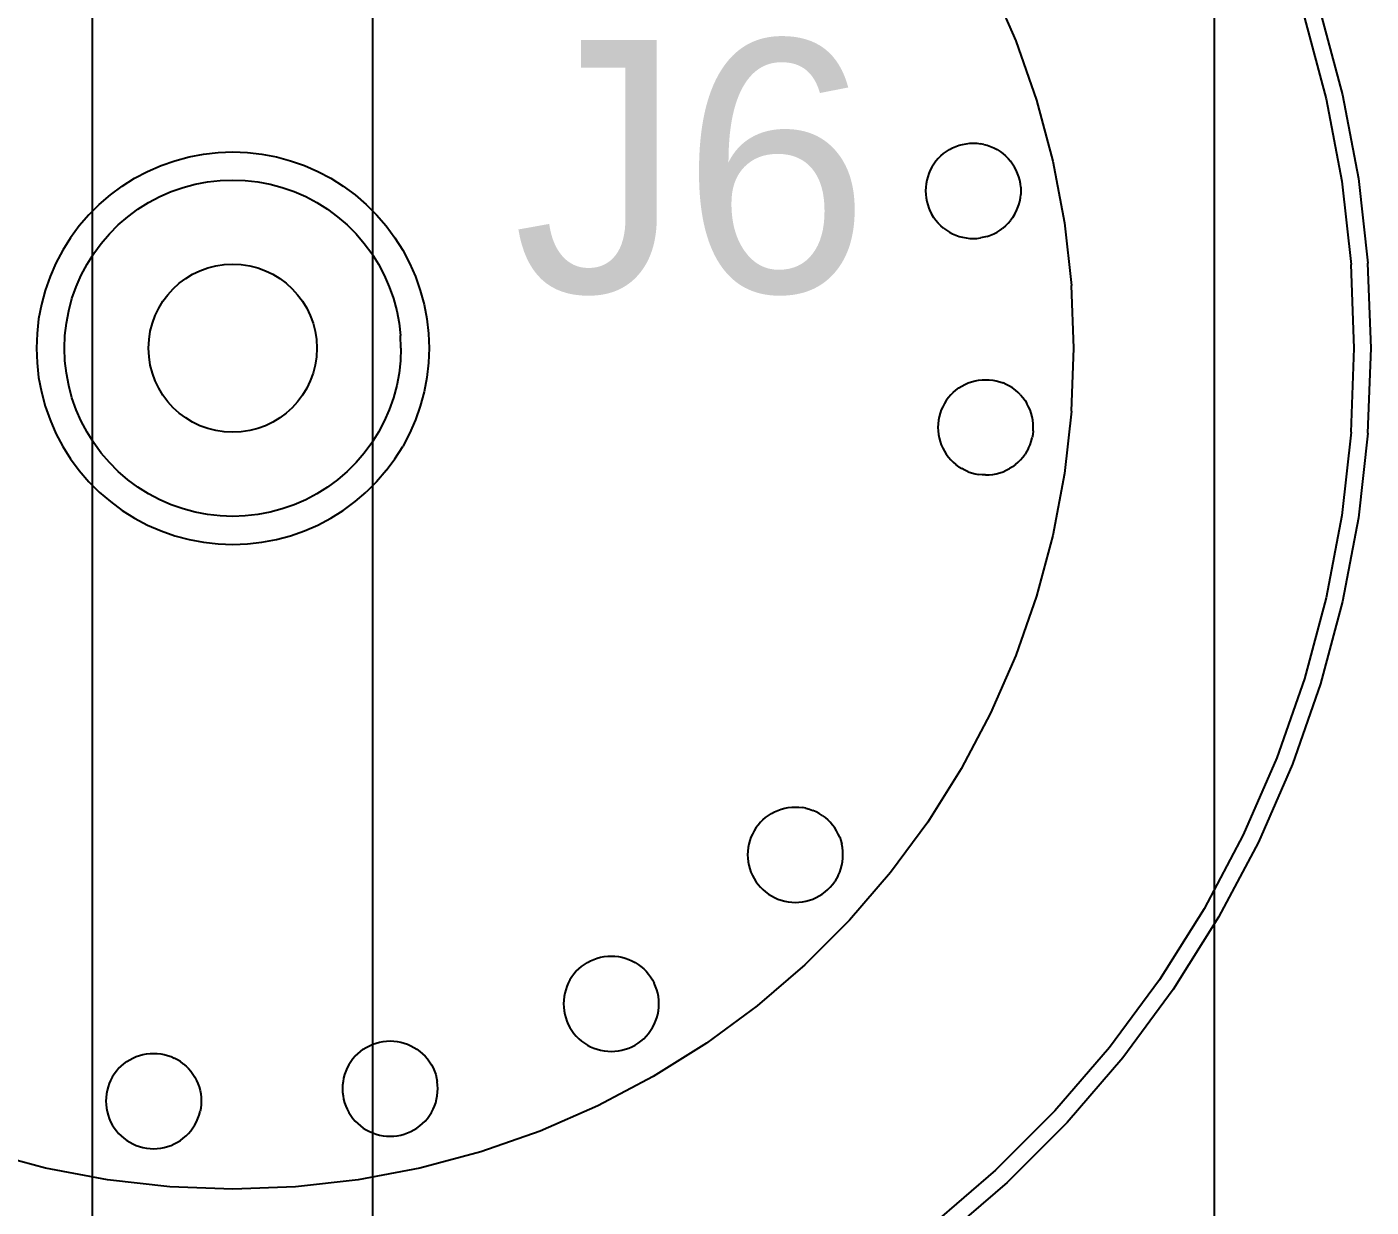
# Model space of a CAD drawing. Header units: millimetres. Extents: x -180 to 1414, y -663 to 972.
# Drawn here: x -7.34 to 40.6, y 574.36 to 616.46 of the extents above; entities that cross this region are included whole.
import ezdxf

# ---------------------------------------------------------------- set-up
doc = ezdxf.new("R2010")
doc.units = ezdxf.units.MM
doc.layers.add('AXIS_CENTRES', color=4, linetype='Continuous')
doc.layers.add('FRONT', color=8, linetype='Continuous')

msp = doc.modelspace()

# ---------------------------------------------------------------- linework, layer by layer
at = {"layer": 'AXIS_CENTRES'}
msp.add_circle((0, 605), 3, dxfattribs=at)
at = {"layer": 'FRONT'}
for p, q in [((-5, 560.3), (-5, 642)), ((5, 560.3), (5, 642)), ((35, 642), (35, 560.3)), ((27.029, 618.017), (27.926, 615.96)), ((38.223, 616.79), (38.997, 613.901)), ((38.223, 616.79), (38.997, 613.901)), ((38.796, 616.967), (39.582, 614.034)), ((27.926, 615.96), (28.667, 613.843)), ((28.667, 613.843), (29.248, 611.676)), ((38.997, 613.901), (39.553, 610.962)), ((38.997, 613.901), (39.553, 610.962)), ((39.582, 614.034), (40.147, 611.051)), ((25.789, 612.196), (25.909, 612.238)), ((25.909, 612.238), (26.032, 612.271)), ((26.032, 612.271), (26.157, 612.295)), ((26.157, 612.295), (26.283, 612.309)), ((26.283, 612.309), (26.41, 612.314)), ((26.41, 612.314), (26.537, 612.309)), ((26.537, 612.309), (26.663, 612.295)), ((26.788, 612.271), (26.663, 612.295)), ((26.788, 612.271), (26.911, 612.238)), ((26.911, 612.238), (27.031, 612.196)), ((-2.063, 611.689), (-1.558, 611.825)), ((-1.558, 611.825), (-1.043, 611.922)), ((-1.043, 611.922), (-0.523, 611.98)), ((-0.523, 611.98), (0, 612)), ((0, 612), (0.523, 611.98)), ((0.523, 611.98), (1.043, 611.922)), ((1.043, 611.922), (1.558, 611.825)), ((1.558, 611.825), (2.063, 611.689)), ((25.164, 611.77), (25.081, 611.674)), ((25.164, 611.77), (25.254, 611.86)), ((25.254, 611.86), (25.35, 611.943)), ((25.35, 611.943), (25.452, 612.018)), ((25.452, 612.018), (25.56, 612.086)), ((25.56, 612.086), (25.672, 612.145)), ((25.672, 612.145), (25.789, 612.196)), ((27.031, 612.196), (27.148, 612.145)), ((27.148, 612.145), (27.26, 612.086)), ((27.26, 612.086), (27.368, 612.018)), ((27.368, 612.018), (27.47, 611.943)), ((27.47, 611.943), (27.566, 611.86)), ((27.566, 611.86), (27.656, 611.77)), ((27.656, 611.77), (27.739, 611.674)), ((-3.5, 611.062), (-3.037, 611.307)), ((-3.037, 611.307), (-2.557, 611.516)), ((-2.557, 611.516), (-2.063, 611.689)), ((2.063, 611.689), (2.557, 611.516)), ((2.557, 611.516), (3.037, 611.307)), ((3.037, 611.307), (3.5, 611.062)), ((24.878, 611.351), (24.827, 611.235)), ((24.938, 611.464), (24.878, 611.351)), ((25.005, 611.571), (24.938, 611.464)), ((25.081, 611.674), (25.005, 611.571)), ((27.815, 611.571), (27.739, 611.674)), ((27.882, 611.464), (27.815, 611.571)), ((27.942, 611.351), (27.882, 611.464)), ((27.992, 611.235), (27.942, 611.351)), ((29.248, 611.676), (29.665, 609.471)), ((-4.364, 610.473), (-3.943, 610.784)), ((-3.943, 610.784), (-3.5, 611.062)), ((-1.769, 610.733), (-1.335, 610.85)), ((-1.335, 610.85), (-0.894, 610.933)), ((-0.894, 610.933), (-0.448, 610.983)), ((-0.448, 610.983), (0, 611)), ((0, 611), (0.448, 610.983)), ((0.448, 610.983), (0.894, 610.933)), ((0.894, 610.933), (1.335, 610.85)), ((1.335, 610.85), (1.769, 610.733)), ((3.5, 611.062), (3.943, 610.784)), ((3.943, 610.784), (4.364, 610.473)), ((24.729, 610.867), (24.715, 610.741)), ((24.753, 610.992), (24.729, 610.867)), ((24.786, 611.115), (24.753, 610.992)), ((24.827, 611.235), (24.786, 611.115)), ((28.034, 611.115), (27.992, 611.235)), ((28.067, 610.992), (28.034, 611.115)), ((28.091, 610.867), (28.067, 610.992)), ((28.105, 610.741), (28.091, 610.867)), ((39.553, 610.962), (39.888, 607.989)), ((39.553, 610.962), (39.888, 607.989)), ((40.147, 611.051), (40.486, 608.034)), ((-4.761, 610.131), (-4.364, 610.473)), ((-3, 610.196), (-2.603, 610.406)), ((-2.603, 610.406), (-2.192, 610.585)), ((-2.192, 610.585), (-1.769, 610.733)), ((1.769, 610.733), (2.192, 610.585)), ((2.192, 610.585), (2.603, 610.406)), ((2.603, 610.406), (3, 610.196)), ((4.364, 610.473), (4.761, 610.131)), ((24.715, 610.741), (24.71, 610.614)), ((24.71, 610.614), (24.715, 610.487)), ((24.715, 610.487), (24.729, 610.36)), ((24.729, 610.36), (24.753, 610.235)), ((28.067, 610.235), (28.091, 610.36)), ((28.091, 610.36), (28.105, 610.487)), ((28.105, 610.741), (28.11, 610.614)), ((28.11, 610.614), (28.105, 610.487)), ((-4.761, 610.131), (-5.131, 609.761)), ((-3.741, 609.691), (-3.38, 609.957)), ((-3.38, 609.957), (-3, 610.196)), ((3, 610.196), (3.38, 609.957)), ((3.38, 609.957), (3.741, 609.691)), ((4.761, 610.131), (5.131, 609.761)), ((24.753, 610.235), (24.786, 610.113)), ((24.786, 610.113), (24.827, 609.993)), ((24.827, 609.993), (24.878, 609.876)), ((24.878, 609.876), (24.938, 609.764)), ((27.882, 609.764), (27.942, 609.876)), ((27.942, 609.876), (27.992, 609.993)), ((27.992, 609.993), (28.034, 610.113)), ((28.034, 610.113), (28.067, 610.235)), ((-5.473, 609.364), (-5.784, 608.943)), ((-5.131, 609.761), (-5.473, 609.364)), ((-4.398, 609.081), (-4.081, 609.398)), ((-4.081, 609.398), (-3.741, 609.691)), ((3.741, 609.691), (4.081, 609.398)), ((4.081, 609.398), (4.398, 609.081)), ((5.131, 609.761), (5.473, 609.364)), ((5.473, 609.364), (5.784, 608.943)), ((25.005, 609.656), (24.938, 609.764)), ((25.081, 609.554), (25.005, 609.656)), ((25.164, 609.457), (25.081, 609.554)), ((25.254, 609.367), (25.164, 609.457)), ((25.35, 609.284), (25.254, 609.367)), ((27.566, 609.367), (27.47, 609.284)), ((27.656, 609.457), (27.566, 609.367)), ((27.656, 609.457), (27.739, 609.554)), ((27.815, 609.656), (27.739, 609.554)), ((27.882, 609.764), (27.815, 609.656)), ((29.665, 609.471), (29.916, 607.242)), ((-5.784, 608.943), (-6.062, 608.5)), ((-4.691, 608.741), (-4.398, 609.081)), ((4.398, 609.081), (4.691, 608.741)), ((5.784, 608.943), (6.062, 608.5)), ((25.35, 609.284), (25.452, 609.209)), ((25.452, 609.209), (25.56, 609.141)), ((25.56, 609.141), (25.672, 609.082)), ((25.672, 609.082), (25.789, 609.031)), ((25.789, 609.031), (25.909, 608.989)), ((25.909, 608.989), (26.032, 608.956)), ((26.032, 608.956), (26.157, 608.933)), ((26.157, 608.933), (26.283, 608.918)), ((26.283, 608.918), (26.41, 608.914)), ((26.41, 608.914), (26.537, 608.918)), ((26.537, 608.918), (26.663, 608.933)), ((26.788, 608.956), (26.663, 608.933)), ((26.911, 608.989), (26.788, 608.956)), ((26.911, 608.989), (27.031, 609.031)), ((27.031, 609.031), (27.148, 609.082)), ((27.148, 609.082), (27.26, 609.141)), ((27.26, 609.141), (27.368, 609.209)), ((27.368, 609.209), (27.47, 609.284)), ((-6.062, 608.5), (-6.307, 608.037)), ((-5.196, 608), (-4.957, 608.38)), ((-4.957, 608.38), (-4.691, 608.741)), ((4.691, 608.741), (4.957, 608.38)), ((4.957, 608.38), (5.196, 608)), ((6.062, 608.5), (6.307, 608.037)), ((-6.307, 608.037), (-6.516, 607.557)), ((-5.406, 607.603), (-5.196, 608)), ((5.196, 608), (5.406, 607.603)), ((6.307, 608.037), (6.516, 607.557)), ((40, 605), (39.888, 607.989)), ((40, 605), (39.888, 607.989)), ((40.6, 605), (40.486, 608.034)), ((-6.516, 607.557), (-6.689, 607.063)), ((-5.585, 607.192), (-5.406, 607.603)), ((5.406, 607.603), (5.585, 607.192)), ((6.516, 607.557), (6.689, 607.063)), ((-6.689, 607.063), (-6.824, 606.558)), ((-5.733, 606.769), (-5.585, 607.192)), ((5.585, 607.192), (5.733, 606.769)), ((6.689, 607.063), (6.824, 606.558)), ((30, 605), (29.916, 607.242)), ((-6.824, 606.558), (-6.922, 606.043)), ((-5.85, 606.335), (-5.733, 606.769)), ((5.733, 606.769), (5.85, 606.335)), ((6.824, 606.558), (6.922, 606.043)), ((-6.922, 606.043), (-6.98, 605.523)), ((-5.933, 605.894), (-5.85, 606.335)), ((5.85, 606.335), (5.933, 605.894)), ((6.922, 606.043), (6.98, 605.523)), ((-6.98, 605.523), (-7, 605)), ((-5.983, 605.448), (-5.933, 605.894)), ((5.933, 605.894), (5.983, 605.448)), ((6.98, 605.523), (7, 605)), ((-6, 605), (-5.983, 605.448)), ((6, 605), (5.983, 605.448)), ((-7, 605), (-6.98, 604.477)), ((-5.983, 604.552), (-6, 605)), ((-5.933, 604.106), (-5.983, 604.552)), ((5.983, 604.552), (5.933, 604.106)), ((6, 605), (5.983, 604.552)), ((7, 605), (6.98, 604.477)), ((29.916, 602.758), (30, 605)), ((39.888, 602.011), (40, 605)), ((39.888, 602.011), (40, 605)), ((40.486, 601.966), (40.6, 605)), ((-6.98, 604.477), (-6.922, 603.957)), ((-5.85, 603.665), (-5.933, 604.106)), ((5.933, 604.106), (5.85, 603.665)), ((6.98, 604.477), (6.922, 603.957)), ((-6.922, 603.957), (-6.824, 603.442)), ((-5.733, 603.231), (-5.85, 603.665)), ((5.85, 603.665), (5.733, 603.231)), ((6.922, 603.957), (6.824, 603.442)), ((25.792, 603.507), (25.894, 603.582)), ((25.894, 603.582), (26.002, 603.65)), ((26.002, 603.65), (26.114, 603.709)), ((26.114, 603.709), (26.231, 603.76)), ((26.231, 603.76), (26.351, 603.802)), ((26.351, 603.802), (26.474, 603.835)), ((26.474, 603.835), (26.599, 603.859)), ((26.599, 603.859), (26.725, 603.873)), ((26.725, 603.873), (26.852, 603.878)), ((26.852, 603.878), (26.979, 603.873)), ((26.979, 603.873), (27.105, 603.859)), ((27.105, 603.859), (27.23, 603.835)), ((27.23, 603.835), (27.353, 603.802)), ((27.353, 603.802), (27.473, 603.76)), ((27.59, 603.709), (27.473, 603.76)), ((27.702, 603.65), (27.59, 603.709)), ((27.81, 603.582), (27.702, 603.65)), ((27.912, 603.507), (27.81, 603.582)), ((-6.824, 603.442), (-6.689, 602.937)), ((-5.585, 602.808), (-5.733, 603.231)), ((5.733, 603.231), (5.585, 602.808)), ((6.824, 603.442), (6.689, 602.937)), ((25.447, 603.135), (25.38, 603.028)), ((25.523, 603.238), (25.447, 603.135)), ((25.606, 603.334), (25.523, 603.238)), ((25.606, 603.334), (25.696, 603.424)), ((25.696, 603.424), (25.792, 603.507)), ((28.008, 603.424), (27.912, 603.507)), ((28.098, 603.334), (28.008, 603.424)), ((28.098, 603.334), (28.181, 603.238)), ((28.181, 603.238), (28.257, 603.135)), ((28.257, 603.135), (28.324, 603.028)), ((-6.689, 602.937), (-6.516, 602.443)), ((-5.406, 602.397), (-5.585, 602.808)), ((5.585, 602.808), (5.406, 602.397)), ((6.689, 602.937), (6.516, 602.443)), ((25.228, 602.679), (25.195, 602.556)), ((25.27, 602.799), (25.228, 602.679)), ((25.32, 602.915), (25.27, 602.799)), ((25.38, 603.028), (25.32, 602.915)), ((28.384, 602.915), (28.324, 603.028)), ((28.435, 602.799), (28.384, 602.915)), ((28.477, 602.679), (28.435, 602.799)), ((28.509, 602.556), (28.477, 602.679)), ((29.916, 602.758), (29.665, 600.529)), ((-6.516, 602.443), (-6.307, 601.963)), ((-5.196, 602), (-5.406, 602.397)), ((5.406, 602.397), (5.196, 602)), ((6.516, 602.443), (6.307, 601.963)), ((25.157, 602.305), (25.152, 602.178)), ((25.152, 602.178), (25.157, 602.051)), ((25.171, 602.431), (25.157, 602.305)), ((25.195, 602.556), (25.171, 602.431)), ((28.533, 602.431), (28.509, 602.556)), ((28.547, 602.305), (28.533, 602.431)), ((28.552, 602.178), (28.547, 602.305)), ((28.547, 602.051), (28.552, 602.178)), ((-6.307, 601.963), (-6.062, 601.5)), ((-4.957, 601.62), (-5.196, 602)), ((5.196, 602), (4.957, 601.62)), ((6.307, 601.963), (6.062, 601.5)), ((25.157, 602.051), (25.171, 601.924)), ((25.171, 601.924), (25.195, 601.799)), ((25.195, 601.799), (25.228, 601.677)), ((25.228, 601.677), (25.27, 601.557)), ((28.435, 601.557), (28.477, 601.677)), ((28.477, 601.677), (28.509, 601.799)), ((28.533, 601.924), (28.509, 601.799)), ((28.547, 602.051), (28.533, 601.924)), ((39.888, 602.011), (39.553, 599.038)), ((39.888, 602.011), (39.553, 599.038)), ((40.486, 601.966), (40.147, 598.949)), ((-6.062, 601.5), (-5.784, 601.057)), ((-4.691, 601.259), (-4.957, 601.62)), ((-4.398, 600.919), (-4.691, 601.259)), ((4.691, 601.259), (4.398, 600.919)), ((4.957, 601.62), (4.691, 601.259)), ((5.784, 601.057), (6.062, 601.5)), ((25.27, 601.557), (25.32, 601.44)), ((25.32, 601.44), (25.38, 601.328)), ((25.38, 601.328), (25.447, 601.22)), ((25.447, 601.22), (25.523, 601.118)), ((28.181, 601.118), (28.257, 601.22)), ((28.324, 601.328), (28.257, 601.22)), ((28.384, 601.44), (28.324, 601.328)), ((28.384, 601.44), (28.435, 601.557)), ((-5.784, 601.057), (-5.473, 600.636)), ((-4.081, 600.602), (-4.398, 600.919)), ((4.398, 600.919), (4.081, 600.602)), ((5.473, 600.636), (5.784, 601.057)), ((25.523, 601.118), (25.606, 601.021)), ((25.606, 601.021), (25.696, 600.932)), ((25.696, 600.932), (25.792, 600.849)), ((25.894, 600.773), (25.792, 600.849)), ((25.894, 600.773), (26.002, 600.706)), ((26.114, 600.646), (26.002, 600.706)), ((27.59, 600.646), (27.702, 600.706)), ((27.81, 600.773), (27.702, 600.706)), ((27.912, 600.849), (27.81, 600.773)), ((27.912, 600.849), (28.008, 600.932)), ((28.008, 600.932), (28.098, 601.021)), ((28.098, 601.021), (28.181, 601.118)), ((-5.473, 600.636), (-5.131, 600.239)), ((-5.131, 600.239), (-4.761, 599.869)), ((-3.741, 600.309), (-4.081, 600.602)), ((-3.38, 600.043), (-3.741, 600.309)), ((3.741, 600.309), (3.38, 600.043)), ((4.081, 600.602), (3.741, 600.309)), ((5.131, 600.239), (4.761, 599.869)), ((5.473, 600.636), (5.131, 600.239)), ((26.231, 600.595), (26.114, 600.646)), ((26.231, 600.595), (26.351, 600.553)), ((26.351, 600.553), (26.474, 600.52)), ((26.474, 600.52), (26.599, 600.497)), ((26.725, 600.482), (26.599, 600.497)), ((26.852, 600.478), (26.725, 600.482)), ((26.852, 600.478), (26.979, 600.482)), ((26.979, 600.482), (27.105, 600.497)), ((27.105, 600.497), (27.23, 600.52)), ((27.23, 600.52), (27.353, 600.553)), ((27.353, 600.553), (27.473, 600.595)), ((27.473, 600.595), (27.59, 600.646)), ((29.665, 600.529), (29.248, 598.324)), ((-4.761, 599.869), (-4.364, 599.527)), ((-3, 599.804), (-3.38, 600.043)), ((-2.603, 599.594), (-3, 599.804)), ((3, 599.804), (2.603, 599.594)), ((3.38, 600.043), (3, 599.804)), ((4.364, 599.527), (4.761, 599.869)), ((-4.364, 599.527), (-3.943, 599.216)), ((-2.192, 599.415), (-2.603, 599.594)), ((-1.769, 599.267), (-2.192, 599.415)), ((-1.335, 599.15), (-1.769, 599.267)), ((1.769, 599.267), (1.335, 599.15)), ((2.192, 599.415), (1.769, 599.267)), ((2.603, 599.594), (2.192, 599.415)), ((3.943, 599.216), (4.364, 599.527)), ((-3.943, 599.216), (-3.5, 598.938)), ((-3.5, 598.938), (-3.037, 598.693)), ((-0.894, 599.067), (-1.335, 599.15)), ((-0.448, 599.017), (-0.894, 599.067)), ((0, 599), (-0.448, 599.017)), ((0.448, 599.017), (0, 599)), ((0.894, 599.067), (0.448, 599.017)), ((1.335, 599.15), (0.894, 599.067)), ((3.037, 598.693), (3.5, 598.938)), ((3.5, 598.938), (3.943, 599.216)), ((39.553, 599.038), (38.997, 596.099)), ((39.553, 599.038), (38.997, 596.099)), ((40.147, 598.949), (39.582, 595.966)), ((-3.037, 598.693), (-2.557, 598.484)), ((-2.557, 598.484), (-2.063, 598.311)), ((-2.063, 598.311), (-1.558, 598.175)), ((1.558, 598.175), (2.063, 598.311)), ((2.063, 598.311), (2.557, 598.484)), ((2.557, 598.484), (3.037, 598.693)), ((29.248, 598.324), (28.667, 596.157)), ((-1.558, 598.175), (-1.043, 598.078)), ((-1.043, 598.078), (-0.523, 598.02)), ((-0.523, 598.02), (0, 598)), ((0, 598), (0.523, 598.02)), ((0.523, 598.02), (1.043, 598.078)), ((1.043, 598.078), (1.558, 598.175)), ((28.667, 596.157), (27.926, 594.04)), ((38.997, 596.099), (38.223, 593.21)), ((38.997, 596.099), (38.223, 593.21)), ((39.582, 595.966), (38.796, 593.033)), ((27.926, 594.04), (27.029, 591.983)), ((38.223, 593.21), (37.235, 590.386)), ((38.223, 593.21), (37.235, 590.386)), ((38.796, 593.033), (37.793, 590.167)), ((27.029, 591.983), (25.981, 590)), ((37.235, 590.386), (36.039, 587.645)), ((37.235, 590.386), (36.039, 587.645)), ((37.793, 590.167), (36.579, 587.384)), ((25.981, 590), (24.787, 588.1)), ((18.909, 588.18), (19.005, 588.263)), ((19.005, 588.263), (19.107, 588.338)), ((19.107, 588.338), (19.215, 588.406)), ((19.215, 588.406), (19.327, 588.465)), ((19.327, 588.465), (19.444, 588.516)), ((19.444, 588.516), (19.564, 588.558)), ((19.564, 588.558), (19.687, 588.591)), ((19.687, 588.591), (19.812, 588.615)), ((19.812, 588.615), (19.938, 588.629)), ((19.938, 588.629), (20.065, 588.633)), ((20.065, 588.633), (20.192, 588.629)), ((20.192, 588.629), (20.318, 588.615)), ((20.443, 588.591), (20.318, 588.615)), ((20.443, 588.591), (20.566, 588.558)), ((20.566, 588.558), (20.686, 588.516)), ((20.803, 588.465), (20.686, 588.516)), ((20.915, 588.406), (20.803, 588.465)), ((21.023, 588.338), (20.915, 588.406)), ((21.023, 588.338), (21.125, 588.263)), ((21.125, 588.263), (21.221, 588.18)), ((18.593, 587.783), (18.533, 587.671)), ((18.66, 587.891), (18.593, 587.783)), ((18.736, 587.993), (18.66, 587.891)), ((18.819, 588.09), (18.736, 587.993)), ((18.819, 588.09), (18.909, 588.18)), ((21.311, 588.09), (21.221, 588.18)), ((21.394, 587.993), (21.311, 588.09)), ((21.47, 587.891), (21.394, 587.993)), ((21.537, 587.783), (21.47, 587.891)), ((21.597, 587.671), (21.537, 587.783)), ((24.787, 588.1), (23.455, 586.295)), ((18.408, 587.312), (18.384, 587.187)), ((18.44, 587.435), (18.408, 587.312)), ((18.482, 587.555), (18.44, 587.435)), ((18.533, 587.671), (18.482, 587.555)), ((21.647, 587.555), (21.597, 587.671)), ((21.647, 587.555), (21.689, 587.435)), ((21.689, 587.435), (21.722, 587.312)), ((21.746, 587.187), (21.722, 587.312)), ((36.039, 587.645), (34.641, 585)), ((36.039, 587.645), (34.641, 585)), ((36.579, 587.384), (35.161, 584.7)), ((18.37, 587.06), (18.365, 586.933)), ((18.365, 586.933), (18.37, 586.806)), ((18.384, 587.187), (18.37, 587.06)), ((18.37, 586.806), (18.384, 586.68)), ((21.76, 587.06), (21.746, 587.187)), ((21.746, 586.68), (21.76, 586.806)), ((21.765, 586.933), (21.76, 587.06)), ((21.76, 586.806), (21.765, 586.933)), ((18.384, 586.68), (18.408, 586.555)), ((18.408, 586.555), (18.44, 586.432)), ((18.44, 586.432), (18.482, 586.312)), ((21.647, 586.312), (21.689, 586.432)), ((21.689, 586.432), (21.722, 586.555)), ((21.722, 586.555), (21.746, 586.68)), ((18.482, 586.312), (18.533, 586.196)), ((18.533, 586.196), (18.593, 586.083)), ((18.593, 586.083), (18.66, 585.976)), ((18.66, 585.976), (18.736, 585.874)), ((18.736, 585.874), (18.819, 585.777)), ((21.311, 585.777), (21.394, 585.874)), ((21.394, 585.874), (21.47, 585.976)), ((21.537, 586.083), (21.47, 585.976)), ((21.597, 586.196), (21.537, 586.083)), ((21.597, 586.196), (21.647, 586.312)), ((23.455, 586.295), (21.992, 584.595)), ((18.819, 585.777), (18.909, 585.687)), ((18.909, 585.687), (19.005, 585.604)), ((19.005, 585.604), (19.107, 585.529)), ((19.107, 585.529), (19.215, 585.461)), ((19.215, 585.461), (19.327, 585.402)), ((19.327, 585.402), (19.444, 585.351)), ((20.686, 585.351), (20.803, 585.402)), ((20.803, 585.402), (20.915, 585.461)), ((20.915, 585.461), (21.023, 585.529)), ((21.023, 585.529), (21.125, 585.604)), ((21.125, 585.604), (21.221, 585.687)), ((21.221, 585.687), (21.311, 585.777)), ((19.444, 585.351), (19.564, 585.309)), ((19.564, 585.309), (19.687, 585.276)), ((19.687, 585.276), (19.812, 585.252)), ((19.812, 585.252), (19.938, 585.238)), ((19.938, 585.238), (20.065, 585.233)), ((20.065, 585.233), (20.192, 585.238)), ((20.192, 585.238), (20.318, 585.252)), ((20.318, 585.252), (20.443, 585.276)), ((20.443, 585.276), (20.566, 585.309)), ((20.566, 585.309), (20.686, 585.351)), ((34.641, 585), (33.05, 582.467)), ((34.641, 585), (33.05, 582.467)), ((21.992, 584.595), (20.405, 583.008)), ((35.161, 584.7), (33.545, 582.129)), ((12.44, 582.946), (12.542, 583.022)), ((12.542, 583.022), (12.65, 583.09)), ((12.65, 583.09), (12.762, 583.149)), ((12.762, 583.149), (12.879, 583.2)), ((12.879, 583.2), (12.999, 583.242)), ((12.999, 583.242), (13.122, 583.275)), ((13.122, 583.275), (13.247, 583.298)), ((13.247, 583.298), (13.373, 583.313)), ((13.373, 583.313), (13.5, 583.317)), ((13.5, 583.317), (13.627, 583.313)), ((13.627, 583.313), (13.753, 583.298)), ((13.753, 583.298), (13.878, 583.275)), ((13.878, 583.275), (14.001, 583.242)), ((14.001, 583.242), (14.121, 583.2)), ((14.121, 583.2), (14.238, 583.149)), ((14.238, 583.149), (14.35, 583.09)), ((14.35, 583.09), (14.458, 583.022)), ((14.458, 583.022), (14.56, 582.946)), ((20.405, 583.008), (18.705, 581.545)), ((12.095, 582.575), (12.028, 582.467)), ((12.171, 582.677), (12.095, 582.575)), ((12.254, 582.774), (12.171, 582.677)), ((12.254, 582.774), (12.344, 582.864)), ((12.344, 582.864), (12.44, 582.946)), ((14.56, 582.946), (14.656, 582.864)), ((14.656, 582.864), (14.746, 582.774)), ((14.746, 582.774), (14.829, 582.677)), ((14.829, 582.677), (14.905, 582.575)), ((14.905, 582.575), (14.972, 582.467)), ((11.876, 582.118), (11.843, 581.996)), ((11.918, 582.238), (11.876, 582.118)), ((11.968, 582.355), (11.918, 582.238)), ((12.028, 582.467), (11.968, 582.355)), ((14.972, 582.467), (15.032, 582.355)), ((15.082, 582.238), (15.032, 582.355)), ((15.124, 582.118), (15.082, 582.238)), ((15.157, 581.996), (15.124, 582.118)), ((33.05, 582.467), (31.273, 580.06)), ((33.05, 582.467), (31.273, 580.06)), ((33.545, 582.129), (31.742, 579.686)), ((11.805, 581.744), (11.8, 581.617)), ((11.8, 581.617), (11.805, 581.49)), ((11.819, 581.871), (11.805, 581.744)), ((11.843, 581.996), (11.819, 581.871)), ((15.181, 581.871), (15.157, 581.996)), ((15.195, 581.744), (15.181, 581.871)), ((15.2, 581.617), (15.195, 581.744)), ((15.195, 581.49), (15.2, 581.617)), ((18.705, 581.545), (16.9, 580.213)), ((11.805, 581.49), (11.819, 581.364)), ((11.819, 581.364), (11.843, 581.239)), ((11.843, 581.239), (11.876, 581.116)), ((11.876, 581.116), (11.918, 580.996)), ((15.082, 580.996), (15.124, 581.116)), ((15.124, 581.116), (15.157, 581.239)), ((15.157, 581.239), (15.181, 581.364)), ((15.181, 581.364), (15.195, 581.49)), ((11.918, 580.996), (11.968, 580.88)), ((11.968, 580.88), (12.028, 580.767)), ((12.028, 580.767), (12.095, 580.66)), ((12.095, 580.66), (12.171, 580.557)), ((14.829, 580.557), (14.905, 580.66)), ((14.905, 580.66), (14.972, 580.767)), ((14.972, 580.767), (15.032, 580.88)), ((15.032, 580.88), (15.082, 580.996)), ((4.764, 580.062), (4.876, 580.122)), ((4.876, 580.122), (4.993, 580.172)), ((4.993, 580.172), (5.113, 580.214)), ((5.113, 580.214), (5.235, 580.247)), ((5.235, 580.247), (5.36, 580.271)), ((5.36, 580.271), (5.487, 580.285)), ((5.487, 580.285), (5.614, 580.29)), ((5.614, 580.29), (5.741, 580.285)), ((5.741, 580.285), (5.867, 580.271)), ((5.867, 580.271), (5.992, 580.247)), ((5.992, 580.247), (6.115, 580.214)), ((6.115, 580.214), (6.235, 580.172)), ((6.235, 580.172), (6.351, 580.122)), ((6.351, 580.122), (6.464, 580.062)), ((12.171, 580.557), (12.254, 580.461)), ((12.254, 580.461), (12.344, 580.371)), ((12.344, 580.371), (12.44, 580.288)), ((12.44, 580.288), (12.542, 580.213)), ((12.542, 580.213), (12.65, 580.145)), ((12.65, 580.145), (12.762, 580.086)), ((14.238, 580.086), (14.35, 580.145)), ((14.35, 580.145), (14.458, 580.213)), ((14.458, 580.213), (14.56, 580.288)), ((14.56, 580.288), (14.656, 580.371)), ((14.656, 580.371), (14.746, 580.461)), ((14.746, 580.461), (14.829, 580.557)), ((16.9, 580.213), (15, 579.019)), ((-3.78, 579.552), (-3.672, 579.62)), ((-3.672, 579.62), (-3.56, 579.68)), ((-3.56, 579.68), (-3.443, 579.73)), ((-3.443, 579.73), (-3.323, 579.772)), ((-3.323, 579.772), (-3.201, 579.805)), ((-3.201, 579.805), (-3.076, 579.829)), ((-3.076, 579.829), (-2.949, 579.843)), ((-2.949, 579.843), (-2.822, 579.848)), ((-2.822, 579.848), (-2.695, 579.843)), ((-2.695, 579.843), (-2.569, 579.829)), ((-2.569, 579.829), (-2.444, 579.805)), ((-2.444, 579.805), (-2.321, 579.772)), ((-2.321, 579.772), (-2.201, 579.73)), ((-2.201, 579.73), (-2.085, 579.68)), ((-1.972, 579.62), (-2.085, 579.68)), ((-1.865, 579.552), (-1.972, 579.62)), ((4.285, 579.65), (4.209, 579.548)), ((4.367, 579.746), (4.285, 579.65)), ((4.367, 579.746), (4.457, 579.836)), ((4.457, 579.836), (4.554, 579.919)), ((4.554, 579.919), (4.656, 579.995)), ((4.656, 579.995), (4.764, 580.062)), ((6.464, 580.062), (6.571, 579.995)), ((6.571, 579.995), (6.674, 579.919)), ((6.674, 579.919), (6.77, 579.836)), ((6.77, 579.836), (6.86, 579.746)), ((6.86, 579.746), (6.943, 579.65)), ((6.943, 579.65), (7.018, 579.548)), ((12.762, 580.086), (12.879, 580.035)), ((12.879, 580.035), (12.999, 579.993)), ((12.999, 579.993), (13.122, 579.96)), ((13.122, 579.96), (13.247, 579.936)), ((13.247, 579.936), (13.373, 579.922)), ((13.373, 579.922), (13.5, 579.917)), ((13.5, 579.917), (13.627, 579.922)), ((13.627, 579.922), (13.753, 579.936)), ((13.753, 579.936), (13.878, 579.96)), ((13.878, 579.96), (14.001, 579.993)), ((14.001, 579.993), (14.121, 580.035)), ((14.121, 580.035), (14.238, 580.086)), ((31.273, 580.06), (29.322, 577.793)), ((31.273, 580.06), (29.322, 577.793)), ((31.742, 579.686), (29.762, 577.385)), ((-4.151, 579.208), (-4.227, 579.106)), ((-4.068, 579.304), (-4.151, 579.208)), ((-4.068, 579.304), (-3.979, 579.394)), ((-3.979, 579.394), (-3.882, 579.477)), ((-3.882, 579.477), (-3.78, 579.552)), ((-1.762, 579.477), (-1.865, 579.552)), ((-1.762, 579.477), (-1.666, 579.394)), ((-1.666, 579.394), (-1.576, 579.304)), ((-1.576, 579.304), (-1.493, 579.208)), ((-1.493, 579.208), (-1.418, 579.106)), ((4.031, 579.211), (3.989, 579.091)), ((4.082, 579.328), (4.031, 579.211)), ((4.141, 579.44), (4.082, 579.328)), ((4.209, 579.548), (4.141, 579.44)), ((7.018, 579.548), (7.086, 579.44)), ((7.086, 579.44), (7.145, 579.328)), ((7.145, 579.328), (7.196, 579.211)), ((7.196, 579.211), (7.238, 579.091)), ((-4.405, 578.769), (-4.447, 578.649)), ((-4.354, 578.885), (-4.405, 578.769)), ((-4.295, 578.998), (-4.354, 578.885)), ((-4.227, 579.106), (-4.295, 578.998)), ((-1.418, 579.106), (-1.35, 578.998)), ((-1.35, 578.998), (-1.291, 578.885)), ((-1.291, 578.885), (-1.24, 578.769)), ((-1.24, 578.769), (-1.198, 578.649)), ((3.918, 578.717), (3.914, 578.59)), ((3.933, 578.843), (3.918, 578.717)), ((3.956, 578.968), (3.933, 578.843)), ((3.989, 579.091), (3.956, 578.968)), ((7.238, 579.091), (7.271, 578.968)), ((7.271, 578.968), (7.295, 578.843)), ((7.309, 578.717), (7.295, 578.843)), ((7.314, 578.59), (7.309, 578.717)), ((15, 579.019), (13.017, 577.971)), ((-4.518, 578.275), (-4.522, 578.148)), ((-4.503, 578.401), (-4.518, 578.275)), ((-4.48, 578.526), (-4.503, 578.401)), ((-4.447, 578.649), (-4.48, 578.526)), ((-1.198, 578.649), (-1.165, 578.526)), ((-1.165, 578.526), (-1.141, 578.401)), ((-1.141, 578.401), (-1.127, 578.275)), ((-1.127, 578.275), (-1.122, 578.148)), ((3.914, 578.59), (3.918, 578.463)), ((3.918, 578.463), (3.933, 578.337)), ((3.933, 578.337), (3.956, 578.212)), ((3.956, 578.212), (3.989, 578.089)), ((7.238, 578.089), (7.271, 578.212)), ((7.271, 578.212), (7.295, 578.337)), ((7.295, 578.337), (7.309, 578.463)), ((7.309, 578.463), (7.314, 578.59)), ((-4.522, 578.148), (-4.518, 578.021)), ((-4.518, 578.021), (-4.503, 577.895)), ((-4.503, 577.895), (-4.48, 577.77)), ((-4.48, 577.77), (-4.447, 577.647)), ((-1.198, 577.647), (-1.165, 577.77)), ((-1.141, 577.895), (-1.165, 577.77)), ((-1.127, 578.021), (-1.141, 577.895)), ((-1.122, 578.148), (-1.127, 578.021)), ((3.989, 578.089), (4.031, 577.969)), ((4.031, 577.969), (4.082, 577.852)), ((4.082, 577.852), (4.141, 577.74)), ((4.141, 577.74), (4.209, 577.632)), ((7.018, 577.632), (7.086, 577.74)), ((7.086, 577.74), (7.145, 577.852)), ((7.145, 577.852), (7.196, 577.969)), ((7.196, 577.969), (7.238, 578.089)), ((13.017, 577.971), (10.96, 577.074)), ((29.322, 577.793), (27.207, 575.678)), ((29.322, 577.793), (27.207, 575.678)), ((-4.447, 577.647), (-4.405, 577.527)), ((-4.405, 577.527), (-4.354, 577.41)), ((-4.354, 577.41), (-4.295, 577.298)), ((-4.295, 577.298), (-4.227, 577.19)), ((-1.418, 577.19), (-1.35, 577.298)), ((-1.35, 577.298), (-1.291, 577.41)), ((-1.291, 577.41), (-1.24, 577.527)), ((-1.24, 577.527), (-1.198, 577.647)), ((4.209, 577.632), (4.285, 577.53)), ((4.285, 577.53), (4.367, 577.434)), ((4.367, 577.434), (4.457, 577.344)), ((4.457, 577.344), (4.554, 577.261)), ((4.554, 577.261), (4.656, 577.185)), ((6.571, 577.185), (6.674, 577.261)), ((6.674, 577.261), (6.77, 577.344)), ((6.77, 577.344), (6.86, 577.434)), ((6.86, 577.434), (6.943, 577.53)), ((6.943, 577.53), (7.018, 577.632)), ((29.762, 577.385), (27.615, 575.238)), ((-4.227, 577.19), (-4.151, 577.088)), ((-4.151, 577.088), (-4.068, 576.992)), ((-4.068, 576.992), (-3.979, 576.902)), ((-3.979, 576.902), (-3.882, 576.819)), ((-3.882, 576.819), (-3.78, 576.743)), ((-3.78, 576.743), (-3.672, 576.676)), ((-1.972, 576.676), (-1.865, 576.743)), ((-1.865, 576.743), (-1.762, 576.819)), ((-1.762, 576.819), (-1.666, 576.902)), ((-1.666, 576.902), (-1.576, 576.992)), ((-1.576, 576.992), (-1.493, 577.088)), ((-1.493, 577.088), (-1.418, 577.19)), ((4.656, 577.185), (4.764, 577.118)), ((4.764, 577.118), (4.876, 577.058)), ((4.876, 577.058), (4.993, 577.008)), ((4.993, 577.008), (5.113, 576.966)), ((5.113, 576.966), (5.235, 576.933)), ((5.235, 576.933), (5.36, 576.909)), ((5.36, 576.909), (5.487, 576.895)), ((5.487, 576.895), (5.614, 576.89)), ((5.614, 576.89), (5.741, 576.895)), ((5.741, 576.895), (5.867, 576.909)), ((5.867, 576.909), (5.992, 576.933)), ((5.992, 576.933), (6.115, 576.966)), ((6.115, 576.966), (6.235, 577.008)), ((6.235, 577.008), (6.351, 577.058)), ((6.351, 577.058), (6.464, 577.118)), ((6.464, 577.118), (6.571, 577.185)), ((10.96, 577.074), (8.843, 576.333)), ((-6.676, 575.752), (-8.843, 576.333)), ((-3.672, 576.676), (-3.56, 576.616)), ((-3.56, 576.616), (-3.443, 576.565)), ((-3.443, 576.565), (-3.323, 576.523)), ((-3.323, 576.523), (-3.201, 576.491)), ((-3.201, 576.491), (-3.076, 576.467)), ((-3.076, 576.467), (-2.949, 576.453)), ((-2.949, 576.453), (-2.822, 576.448)), ((-2.822, 576.448), (-2.695, 576.453)), ((-2.695, 576.453), (-2.569, 576.467)), ((-2.569, 576.467), (-2.444, 576.491)), ((-2.444, 576.491), (-2.321, 576.523)), ((-2.321, 576.523), (-2.201, 576.565)), ((-2.201, 576.565), (-2.085, 576.616)), ((-2.085, 576.616), (-1.972, 576.676)), ((8.843, 576.333), (6.676, 575.752)), ((-4.471, 575.335), (-6.676, 575.752)), ((-2.242, 575.084), (-4.471, 575.335)), ((4.471, 575.335), (2.242, 575.084)), ((6.676, 575.752), (4.471, 575.335)), ((27.207, 575.678), (24.94, 573.727)), ((27.207, 575.678), (24.94, 573.727)), ((0, 575), (-2.242, 575.084)), ((2.242, 575.084), (0, 575)), ((27.615, 575.238), (25.314, 573.258))]:
    msp.add_line(p, q, dxfattribs=at)

# ---------------------------------------------------------------- texts
at = {"layer": 'AXIS_CENTRES'}
msp.add_text('J6', height=9, dxfattribs=at).set_placement((10, 607))

doc.saveas('drawing.dxf')
